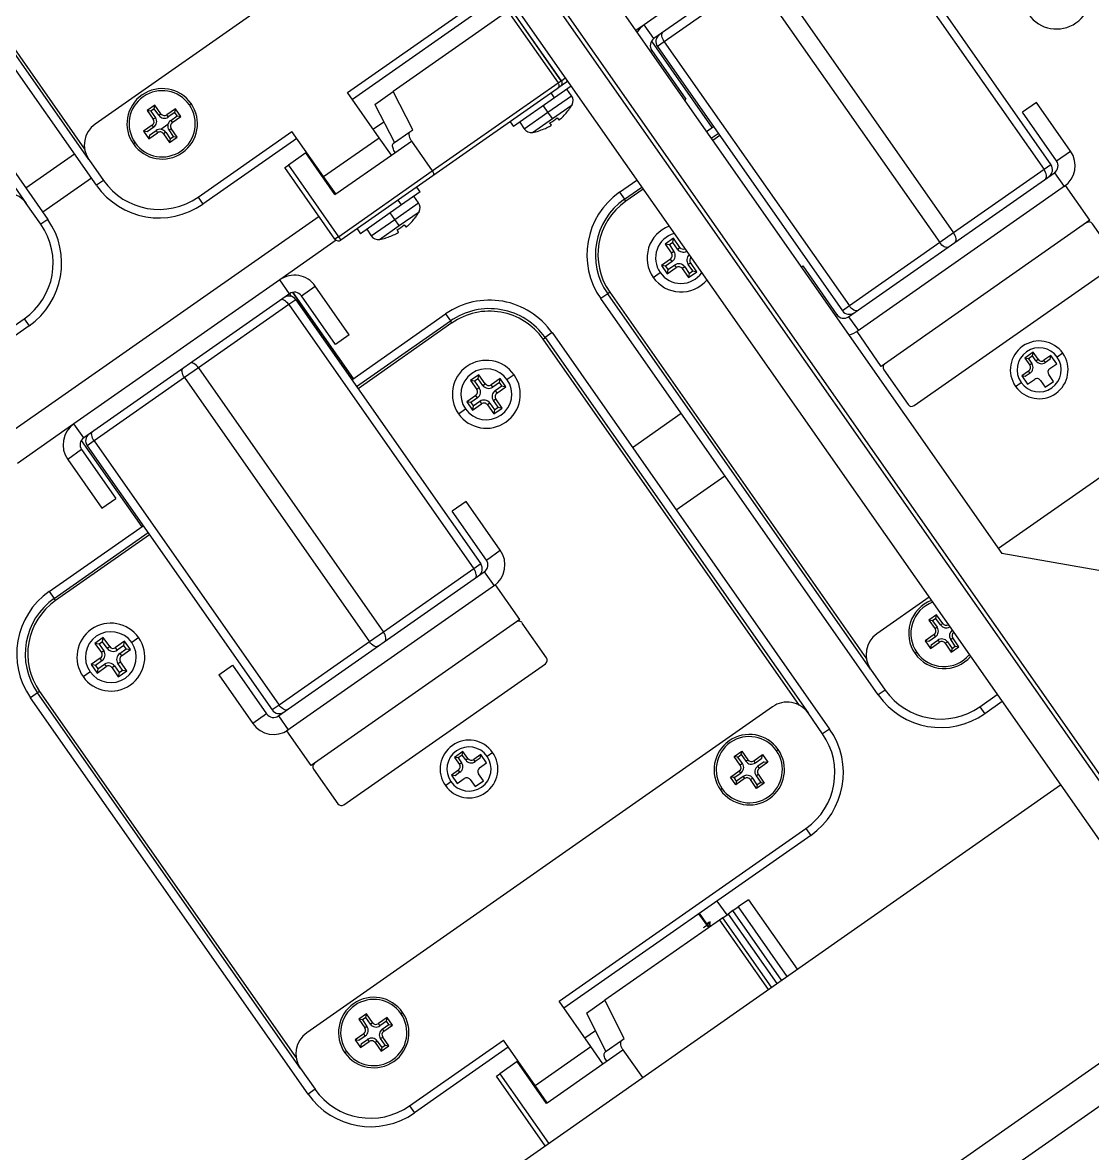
# Model space of a CAD drawing. Header units: millimetres. Extents: x 152904052 to 153933663, y 538271515 to 539240469.
# Drawn here: x 153465562 to 153465688.1, y 538578647.6 to 538578780.8 of the extents above; entities that cross this region are included whole.
import ezdxf

# ---------------------------------------------------------------- set-up
doc = ezdxf.new("R2010")
doc.units = ezdxf.units.MM
doc.layers.add('POWR', color=5, linetype='Continuous')

msp = doc.modelspace()

# ---------------------------------------------------------------- linework, layer by layer
at = {"layer": 'POWR', "color": 7}
for p, q in [((153465045.39, 538578202.63), (153467742.04, 538580090.84)), ((153465045.39, 538578202.63), (153466840.97, 538579459.91)), ((153465045.39, 538578202.63), (153466840.97, 538579459.91)), ((153465517.86, 538578935.7), (153465704.5, 538578669.15)), ((153465704.91, 538578669.44), (153465518.27, 538578935.99)), ((153465514.59, 538578933.41), (153465701.23, 538578666.86)), ((153465597.11, 538578832.98), (153465677.41, 538578718.3)), ((153465072.53, 538578226.64), (153465918.3, 538578818.86)), ((153465570.75, 538578761.67), (153465538.06, 538578808.36)), ((153465569.85, 538578764.7), (153465538.88, 538578808.93)), ((153465539.12, 538578809.1), (153465569.35, 538578765.94)), ((153465532.32, 538578804.34), (153465565.02, 538578757.65)), ((153465531.5, 538578803.77), (153465562.48, 538578759.54)), ((153465659.51, 538578797.57), (153465635.26, 538578780.59)), ((153465610.32, 538578796.69), (153465570.59, 538578768.88)), ((153465660.66, 538578795.93), (153465636.41, 538578778.95)), ((153465661.39, 538578795.23), (153465683.19, 538578764.1)), ((153465660.58, 538578794.65), (153465682.37, 538578763.53)), ((153465649.93, 538578787.2), (153465671.72, 538578756.07)), ((153465648.29, 538578786.05), (153465637.64, 538578778.59)), ((153465648.29, 538578786.05), (153465670.08, 538578754.92)), ((153465600.32, 538578772.61), (153465618.35, 538578785.23)), ((153465618.92, 538578784.41), (153465600.9, 538578771.79)), ((153465619.21, 538578782.17), (153465605.71, 538578772.72)), ((153465619.21, 538578782.17), (153465625.12, 538578773.73)), ((153465625.51, 538578774), (153465619.6, 538578782.44)), ((153465625.5, 538578774), (153465619.6, 538578782.44)), ((153465635.26, 538578780.59), (153465634.28, 538578779.9)), ((153465636.41, 538578778.95), (153465635.26, 538578780.59)), ((153465636.86, 538578779.27), (153465636.88, 538578779.24)), ((153465636.16, 538578777.56), (153465636, 538578777.45)), ((153465636.13, 538578778.65), (153465643.25, 538578768.48)), ((153465636.16, 538578777.56), (153465640.18, 538578771.83)), ((153465637.64, 538578778.59), (153465636.82, 538578778.02)), ((153465636.82, 538578778.02), (153465658.62, 538578746.89)), ((153465637.64, 538578778.59), (153465659.44, 538578747.47)), ((153465610.31, 538578763.36), (153465625.12, 538578773.73)), ((153465625.12, 538578773.73), (153465625.5, 538578774)), ((153465625.5, 538578774), (153465625.51, 538578774)), ((153465625.51, 538578774), (153465625.97, 538578774.33)), ((153465625.6, 538578773.46), (153465625.56, 538578773.52)), ((153465626.01, 538578773.75), (153465625.6, 538578773.46)), ((153465626.26, 538578773.92), (153465626.01, 538578773.75)), ((153465604.05, 538578767.28), (153465600.32, 538578772.61)), ((153465603.54, 538578771.2), (153465605.71, 538578772.72)), ((153465608, 538578768.22), (153465605.71, 538578772.72)), ((153465625.01, 538578773.04), (153465610.35, 538578762.78)), ((153465623.93, 538578770.28), (153465626.72, 538578772.23)), ((153465624.71, 538578771.98), (153465624.31, 538578772.56)), ((153465626.66, 538578773.35), (153465624.71, 538578771.98)), ((153465625.38, 538578773.31), (153465625.01, 538578773.04)), ((153465625.57, 538578773.44), (153465625.38, 538578773.31)), ((153465625.6, 538578773.46), (153465625.57, 538578773.44)), ((153465626.72, 538578772.23), (153465626.17, 538578773)), ((153465577.62, 538578771.12), (153465576.72, 538578770.49)), ((153465577.55, 538578770.69), (153465577.62, 538578771.12)), ((153465578.34, 538578770.09), (153465577.62, 538578771.12)), ((153465581.69, 538578771.15), (153465581.89, 538578771.3)), ((153465603.54, 538578771.2), (153465605.84, 538578766.7)), ((153465624.71, 538578771.98), (153465619.86, 538578768.59)), ((153465623.93, 538578770.28), (153465623.39, 538578771.05)), ((153465624.45, 538578769.54), (153465626.77, 538578771.17)), ((153465640.02, 538578771.71), (153465640.18, 538578771.83)), ((153465681.47, 538578771.44), (153465679.83, 538578770.29)), ((153465685.48, 538578765.7), (153465681.47, 538578771.44)), ((153465577.15, 538578770.41), (153465576.72, 538578770.49)), ((153465576.72, 538578770.49), (153465577.44, 538578769.46)), ((153465577.55, 538578770.69), (153465577.15, 538578770.41)), ((153465577.15, 538578770.41), (153465577.69, 538578769.64)), ((153465577.69, 538578769.64), (153465577.44, 538578769.46)), ((153465578.09, 538578769.92), (153465577.55, 538578770.69)), ((153465578.09, 538578769.92), (153465578.34, 538578770.09)), ((153465580.06, 538578770.69), (153465579.04, 538578769.97)), ((153465579.21, 538578769.72), (153465579.04, 538578769.97)), ((153465579.99, 538578770.26), (153465579.21, 538578769.72)), ((153465579.49, 538578769.32), (153465580.26, 538578769.86)), ((153465579.67, 538578769.07), (153465580.69, 538578769.79)), ((153465579.99, 538578770.26), (153465580.06, 538578770.69)), ((153465580.26, 538578769.86), (153465579.99, 538578770.26)), ((153465580.69, 538578769.79), (153465580.06, 538578770.69)), ((153465580.26, 538578769.86), (153465580.69, 538578769.79)), ((153465621.14, 538578768.33), (153465623.93, 538578770.28)), ((153465622.12, 538578767.91), (153465624.45, 538578769.54)), ((153465624.45, 538578769.54), (153465623.93, 538578770.28)), ((153465625.02, 538578769.62), (153465625.22, 538578769.38)), ((153465626.37, 538578770.57), (153465626.38, 538578770.55)), ((153465683.85, 538578764.56), (153465679.83, 538578770.29)), ((153465577.32, 538578768.77), (153465576.29, 538578768.05)), ((153465577.49, 538578768.51), (153465576.72, 538578767.97)), ((153465577.49, 538578768.51), (153465577.32, 538578768.77)), ((153465579.17, 538578768.84), (153465578.33, 538578768.26)), ((153465579.29, 538578768.2), (153465579.54, 538578768.37)), ((153465579.83, 538578767.42), (153465579.29, 538578768.2)), ((153465579.49, 538578769.32), (153465579.67, 538578769.07)), ((153465580.26, 538578767.35), (153465579.54, 538578768.37)), ((153465604.6, 538578769.13), (153465603.36, 538578768.27)), ((153465607.67, 538578767.98), (153465608, 538578768.22)), ((153465619.46, 538578769.16), (153465619.86, 538578768.59)), ((153465620.6, 538578769.1), (153465621.14, 538578768.33)), ((153465624.33, 538578768.76), (153465624.17, 538578769.03)), ((153465642.6, 538578768.03), (153465643.42, 538578768.6)), ((153465576.29, 538578768.05), (153465576.92, 538578767.15)), ((153465576.72, 538578767.97), (153465576.29, 538578768.05)), ((153465576.95, 538578767.29), (153465576.87, 538578767.23)), ((153465576.92, 538578767.15), (153465577.95, 538578767.86)), ((153465577, 538578767.58), (153465576.92, 538578767.15)), ((153465577, 538578767.58), (153465577.77, 538578768.12)), ((153465577.77, 538578768.12), (153465577.95, 538578767.86)), ((153465578.9, 538578767.92), (153465578.64, 538578767.74)), ((153465578.64, 538578767.74), (153465579.36, 538578766.72)), ((153465578.9, 538578767.92), (153465579.44, 538578767.15)), ((153465579.36, 538578766.72), (153465580.26, 538578767.35)), ((153465579.44, 538578767.15), (153465579.36, 538578766.72)), ((153465579.44, 538578767.15), (153465579.83, 538578767.42)), ((153465579.83, 538578767.42), (153465580.26, 538578767.35)), ((153465582.71, 538578760.28), (153465593.77, 538578768.02)), ((153465594.34, 538578767.2), (153465583.29, 538578759.46)), ((153465597.5, 538578762.69), (153465593.77, 538578768.02)), ((153465597.5, 538578762.69), (153465604.05, 538578767.28)), ((153465605.49, 538578765.23), (153465604.05, 538578767.28)), ((153465605.49, 538578765.23), (153465607.85, 538578766.89)), ((153465605.75, 538578766.64), (153465607.67, 538578767.98)), ((153465607.85, 538578766.89), (153465610.31, 538578763.36)), ((153465622.83, 538578768.07), (153465622.82, 538578768.09)), ((153465643.17, 538578767.21), (153465643.99, 538578767.78)), ((153465644.16, 538578767.53), (153465643.34, 538578766.96)), ((153465575.3, 538578766.68), (153465575.09, 538578766.54)), ((153465595.39, 538578765.49), (153465595.49, 538578765.56)), ((153465683.85, 538578764.56), (153465685.48, 538578765.7)), ((153465568.17, 538578765.35), (153465562.44, 538578761.34)), ((153465569.85, 538578764.7), (153465571.57, 538578762.24)), ((153465595.39, 538578765.49), (153465593.35, 538578764.06)), ((153465598.84, 538578760.58), (153465595.39, 538578765.49)), ((153465598.93, 538578760.65), (153465605.49, 538578765.23)), ((153465592.94, 538578763.77), (153465593.35, 538578764.06)), ((153465598.84, 538578755.33), (153465592.94, 538578763.77)), ((153465593.35, 538578764.06), (153465599.25, 538578755.62)), ((153465599.25, 538578755.62), (153465610.31, 538578763.36)), ((153465659.35, 538578746.19), (153465683.6, 538578763.16)), ((153465682.37, 538578763.53), (153465671.72, 538578756.07)), ((153465683.19, 538578764.1), (153465682.37, 538578763.53)), ((153465683.6, 538578763.16), (153465684.75, 538578761.53)), ((153465570.15, 538578762.53), (153465564.42, 538578758.51)), ((153465571.57, 538578762.24), (153465570.75, 538578761.67)), ((153465598.93, 538578760.65), (153465597.5, 538578762.69)), ((153465610.35, 538578762.78), (153465599.54, 538578755.21)), ((153465632.36, 538578760.86), (153465634.41, 538578762.29)), ((153465684.91, 538578761.64), (153465660.34, 538578744.43)), ((153465687.78, 538578757.55), (153465684.91, 538578761.64)), ((153465582.71, 538578760.28), (153465583.29, 538578759.46)), ((153465598.6, 538578760.91), (153465598.66, 538578761.03)), ((153465598.66, 538578760.82), (153465598.76, 538578760.89)), ((153465598.84, 538578760.58), (153465598.93, 538578760.65)), ((153465608.89, 538578760.9), (153465606.69, 538578759.37)), ((153465608.69, 538578759.61), (153465608.15, 538578760.39)), ((153465608.89, 538578760.9), (153465608.49, 538578761.47)), ((153465632.36, 538578760.86), (153465632.93, 538578760.04)), ((153465632.93, 538578760.04), (153465634.98, 538578761.47)), ((153465635.15, 538578761.22), (153465633.1, 538578759.79)), ((153465564.2, 538578757.08), (153465562.48, 538578759.54)), ((153465606.69, 538578759.37), (153465601.84, 538578755.97)), ((153465605.91, 538578757.66), (153465608.69, 538578759.61)), ((153465606.69, 538578759.37), (153465606.29, 538578759.94)), ((153465633.1, 538578759.79), (153465632.93, 538578760.04)), ((153465596.98, 538578758), (153465559.49, 538578731.75)), ((153465565.02, 538578757.65), (153465564.2, 538578757.08)), ((153465603.12, 538578755.71), (153465605.91, 538578757.66)), ((153465605.91, 538578757.66), (153465605.36, 538578758.44)), ((153465606.42, 538578756.92), (153465605.91, 538578757.66)), ((153465606.42, 538578756.92), (153465608.75, 538578758.55)), ((153465608.35, 538578757.95), (153465608.36, 538578757.94)), ((153465687.78, 538578757.55), (153465663.2, 538578740.34)), ((153465601.44, 538578756.54), (153465601.84, 538578755.97)), ((153465602.58, 538578756.49), (153465603.12, 538578755.71)), ((153465604.1, 538578755.29), (153465606.42, 538578756.92)), ((153465606.31, 538578756.14), (153465606.15, 538578756.41)), ((153465607, 538578757.01), (153465607.2, 538578756.76)), ((153465690.93, 538578753.04), (153465688.07, 538578757.14)), ((153465598.99, 538578755.19), (153465592.34, 538578750.54)), ((153465599.25, 538578755.62), (153465598.84, 538578755.33)), ((153465599.25, 538578755.62), (153465599.54, 538578755.21)), ((153465604.81, 538578755.45), (153465604.8, 538578755.47)), ((153465638.72, 538578755.43), (153465637.74, 538578754.74)), ((153465638.64, 538578754.94), (153465638.23, 538578754.65)), ((153465638.64, 538578754.94), (153465638.72, 538578755.43)), ((153465639.18, 538578754.16), (153465638.64, 538578754.94)), ((153465639.47, 538578754.36), (153465638.72, 538578755.43)), ((153465670.08, 538578754.92), (153465659.44, 538578747.47)), ((153465671.72, 538578756.07), (153465670.08, 538578754.92)), ((153465637.74, 538578754.74), (153465638.49, 538578753.67)), ((153465638.23, 538578754.65), (153465637.74, 538578754.74)), ((153465638.23, 538578754.65), (153465638.77, 538578753.87)), ((153465638.77, 538578753.87), (153465638.49, 538578753.67)), ((153465639.18, 538578754.16), (153465639.47, 538578754.36)), ((153465638.36, 538578752.98), (153465637.3, 538578752.23)), ((153465637.3, 538578752.23), (153465637.99, 538578751.25)), ((153465637.79, 538578752.14), (153465637.3, 538578752.23)), ((153465638.57, 538578752.69), (153465637.79, 538578752.14)), ((153465638.07, 538578751.74), (153465638.85, 538578752.28)), ((153465638.57, 538578752.69), (153465638.36, 538578752.98)), ((153465638.85, 538578752.28), (153465639.05, 538578751.99)), ((153465640.44, 538578752.36), (153465640.73, 538578752.56)), ((153465640.99, 538578751.58), (153465640.44, 538578752.36)), ((153465641.48, 538578751.49), (153465640.73, 538578752.56)), ((153465667.06, 538578735.71), (153465690.81, 538578752.34)), ((153465636.33, 538578750.82), (153465637.15, 538578751.39)), ((153465637.79, 538578752.14), (153465638.07, 538578751.74)), ((153465637.99, 538578751.25), (153465639.05, 538578751.99)), ((153465638.07, 538578751.74), (153465637.99, 538578751.25)), ((153465640.04, 538578752.07), (153465639.75, 538578751.87)), ((153465639.75, 538578751.87), (153465640.49, 538578750.8)), ((153465640.04, 538578752.07), (153465640.58, 538578751.29)), ((153465640.49, 538578750.8), (153465641.48, 538578751.49)), ((153465640.58, 538578751.29), (153465640.49, 538578750.8)), ((153465640.58, 538578751.29), (153465640.99, 538578751.58)), ((153465640.99, 538578751.58), (153465641.48, 538578751.49)), ((153465653.78, 538578752.05), (153465653.95, 538578752.17)), ((153465653.95, 538578752.17), (153465657.96, 538578746.43)), ((153465592.34, 538578750.54), (153465568.09, 538578733.56)), ((153465593.49, 538578748.9), (153465592.34, 538578750.54)), ((153465594.88, 538578748.65), (153465596.52, 538578749.8)), ((153465600.53, 538578744.07), (153465596.52, 538578749.8)), ((153465593.49, 538578748.9), (153465569.24, 538578731.92)), ((153465594.22, 538578748.19), (153465593.41, 538578747.62)), ((153465593.48, 538578748.89), (153465593.7, 538578748.58)), ((153465600.99, 538578738.89), (153465593.86, 538578749.06)), ((153465593.86, 538578749.06), (153465600.98, 538578738.89)), ((153465594.22, 538578748.19), (153465616.02, 538578717.07)), ((153465598.89, 538578742.92), (153465594.88, 538578748.65)), ((153465630.97, 538578748.89), (153465630.15, 538578748.32)), ((153465662.84, 538578701.63), (153465630.15, 538578748.32)), ((153465631.21, 538578749.07), (153465630.97, 538578748.89)), ((153465661.94, 538578704.66), (153465630.97, 538578748.89)), ((153465631.21, 538578749.07), (153465661.44, 538578705.9)), ((153465593.41, 538578747.62), (153465582.76, 538578740.16)), ((153465593.41, 538578747.62), (153465615.2, 538578716.49)), ((153465659.44, 538578747.47), (153465658.62, 538578746.89)), ((153465717.56, 538578747.27), (153465677.01, 538578718.88)), ((153465533.15, 538578725.57), (153465562.23, 538578745.94)), ((153465562.23, 538578745.94), (153465562.81, 538578745.12)), ((153465600.82, 538578738.77), (153465611.88, 538578746.52)), ((153465601.39, 538578737.95), (153465612.45, 538578745.7)), ((153465611.88, 538578746.52), (153465612.45, 538578745.7)), ((153465612.62, 538578745.45), (153465612.45, 538578745.7)), ((153465657.96, 538578746.43), (153465657.8, 538578746.32)), ((153465659.35, 538578746.19), (153465660.5, 538578744.55)), ((153465562.81, 538578745.12), (153465533.73, 538578724.75)), ((153465612.62, 538578745.45), (153465601.57, 538578737.71)), ((153465624.41, 538578744.31), (153465623.59, 538578743.73)), ((153465624.41, 538578744.31), (153465657.11, 538578697.61)), ((153465663.2, 538578740.34), (153465660.34, 538578744.43)), ((153465600.53, 538578744.07), (153465598.89, 538578742.92)), ((153465623.35, 538578743.56), (153465623.59, 538578743.73)), ((153465653.57, 538578700.4), (153465623.35, 538578743.56)), ((153465623.59, 538578743.73), (153465654.57, 538578699.5)), ((153465681.09, 538578742), (153465680.11, 538578741.31)), ((153465681.01, 538578741.57), (153465680.53, 538578741.23)), ((153465681.01, 538578741.57), (153465681.09, 538578742)), ((153465681.41, 538578741), (153465681.01, 538578741.57)), ((153465681.66, 538578741.18), (153465681.09, 538578742)), ((153465683.18, 538578741.63), (153465682.36, 538578741.05)), ((153465683.1, 538578741.2), (153465683.18, 538578741.63)), ((153465683.87, 538578740.64), (153465683.18, 538578741.63)), ((153465684.59, 538578741.88), (153465683.93, 538578741.42)), ((153465680.53, 538578741.23), (153465680.11, 538578741.31)), ((153465680.11, 538578741.31), (153465680.68, 538578740.49)), ((153465680.53, 538578741.23), (153465680.93, 538578740.66)), ((153465680.93, 538578740.66), (153465680.68, 538578740.49)), ((153465681.41, 538578741), (153465681.66, 538578741.18)), ((153465682.53, 538578740.8), (153465682.36, 538578741.05)), ((153465683.1, 538578741.2), (153465682.53, 538578740.8)), ((153465683.05, 538578740.07), (153465683.87, 538578740.64)), ((153465581.12, 538578739.02), (153465570.47, 538578731.56)), ((153465582.76, 538578740.16), (153465581.12, 538578739.02)), ((153465581.12, 538578739.02), (153465602.91, 538578707.89)), ((153465582.76, 538578740.16), (153465604.55, 538578709.04)), ((153465615.79, 538578739.36), (153465614.8, 538578738.68)), ((153465615.7, 538578738.88), (153465615.29, 538578738.59)), ((153465615.7, 538578738.88), (153465615.79, 538578739.36)), ((153465616.25, 538578738.1), (153465615.7, 538578738.88)), ((153465616.53, 538578738.3), (153465615.79, 538578739.36)), ((153465618.29, 538578738.92), (153465617.23, 538578738.18)), ((153465618.21, 538578738.43), (153465618.29, 538578738.92)), ((153465618.98, 538578737.94), (153465618.29, 538578738.92)), ((153465619.95, 538578739.35), (153465619.13, 538578738.78)), ((153465663.49, 538578739.93), (153465666.36, 538578735.83)), ((153465680.56, 538578739.79), (153465679.74, 538578739.22)), ((153465679.74, 538578739.22), (153465680.43, 538578738.24)), ((153465680.16, 538578739.14), (153465679.74, 538578739.22)), ((153465680.73, 538578739.54), (153465680.16, 538578739.14)), ((153465680.73, 538578739.54), (153465680.56, 538578739.79)), ((153465683.5, 538578738.56), (153465682.92, 538578739.37)), ((153465614.8, 538578738.68), (153465615.55, 538578737.61)), ((153465615.29, 538578738.59), (153465614.8, 538578738.68)), ((153465615.29, 538578738.59), (153465615.84, 538578737.81)), ((153465615.84, 538578737.81), (153465615.55, 538578737.61)), ((153465616.25, 538578738.1), (153465616.53, 538578738.3)), ((153465617.43, 538578737.89), (153465617.23, 538578738.18)), ((153465618.21, 538578738.43), (153465617.43, 538578737.89)), ((153465617.72, 538578737.48), (153465618.49, 538578738.03)), ((153465617.92, 538578737.19), (153465618.98, 538578737.94)), ((153465618.49, 538578738.03), (153465618.21, 538578738.43)), ((153465618.49, 538578738.03), (153465618.98, 538578737.94)), ((153465679.02, 538578737.98), (153465679.67, 538578738.44)), ((153465680.43, 538578738.24), (153465681.24, 538578738.81)), ((153465681.94, 538578738.69), (153465682.51, 538578737.87)), ((153465682.51, 538578737.87), (153465683.5, 538578738.56)), ((153465615.43, 538578736.92), (153465614.36, 538578736.17)), ((153465615.63, 538578736.63), (153465614.85, 538578736.08)), ((153465615.14, 538578735.68), (153465615.91, 538578736.22)), ((153465615.63, 538578736.63), (153465615.43, 538578736.92)), ((153465615.91, 538578736.22), (153465616.12, 538578735.93)), ((153465617.51, 538578736.3), (153465617.8, 538578736.5)), ((153465618.05, 538578735.52), (153465617.51, 538578736.3)), ((153465617.72, 538578737.48), (153465617.92, 538578737.19)), ((153465618.54, 538578735.43), (153465617.8, 538578736.5)), ((153465613.4, 538578734.76), (153465614.22, 538578735.33)), ((153465614.36, 538578736.17), (153465615.05, 538578735.19)), ((153465614.85, 538578736.08), (153465614.36, 538578736.17)), ((153465614.85, 538578736.08), (153465615.14, 538578735.68)), ((153465615.05, 538578735.19), (153465616.12, 538578735.93)), ((153465615.14, 538578735.68), (153465615.05, 538578735.19)), ((153465617.1, 538578736.01), (153465616.81, 538578735.81)), ((153465616.81, 538578735.81), (153465617.56, 538578734.74)), ((153465617.1, 538578736.01), (153465617.64, 538578735.23)), ((153465617.56, 538578734.74), (153465618.54, 538578735.43)), ((153465617.64, 538578735.23), (153465617.56, 538578734.74)), ((153465617.64, 538578735.23), (153465618.05, 538578735.52)), ((153465618.05, 538578735.52), (153465618.54, 538578735.43)), ((153465568.09, 538578733.56), (153465561.43, 538578728.9)), ((153465569.24, 538578731.92), (153465568.09, 538578733.56)), ((153465633.88, 538578730.79), (153465639.61, 538578734.81)), ((153465569.69, 538578732.24), (153465569.71, 538578732.21)), ((153465568.96, 538578731.62), (153465576.08, 538578721.45)), ((153465570.47, 538578731.56), (153465569.65, 538578730.99)), ((153465569.65, 538578730.99), (153465591.45, 538578699.86)), ((153465570.47, 538578731.56), (153465592.26, 538578700.43)), ((153465568.99, 538578730.53), (153465567.36, 538578729.38)), ((153465568.99, 538578730.53), (153465573.01, 538578724.79)), ((153465567.36, 538578729.38), (153465571.37, 538578723.65)), ((153465639.04, 538578723.42), (153465644.77, 538578727.43)), ((153465571.37, 538578723.65), (153465573.01, 538578724.79)), ((153465614.3, 538578724.41), (153465612.66, 538578723.26)), ((153465618.31, 538578718.67), (153465614.3, 538578724.41)), ((153465616.68, 538578717.52), (153465612.66, 538578723.26)), ((153465565.19, 538578713.82), (153465576.25, 538578721.57)), ((153465565.76, 538578713), (153465576.82, 538578720.75)), ((153465576.99, 538578720.5), (153465565.93, 538578712.76)), ((153465616.68, 538578717.52), (153465618.31, 538578718.67)), ((153465705.27, 538578713.39), (153465677.41, 538578718.3)), ((153465615.2, 538578716.49), (153465604.55, 538578709.04)), ((153465616.02, 538578717.07), (153465615.2, 538578716.49)), ((153465592.18, 538578699.15), (153465616.43, 538578716.13)), ((153465616.43, 538578716.13), (153465617.58, 538578714.49)), ((153465565.19, 538578713.82), (153465565.76, 538578713)), ((153465617.74, 538578714.61), (153465593.17, 538578697.4)), ((153465620.61, 538578710.51), (153465617.74, 538578714.61)), ((153465565.93, 538578712.76), (153465565.76, 538578713)), ((153465668.82, 538578713.14), (153465662.68, 538578708.84)), ((153465669.71, 538578711.08), (153465668.81, 538578710.45)), ((153465669.64, 538578710.65), (153465669.71, 538578711.08)), ((153465670.43, 538578710.06), (153465669.71, 538578711.08)), ((153465620.61, 538578710.51), (153465596.03, 538578693.3)), ((153465623.76, 538578706.01), (153465620.9, 538578710.1)), ((153465669.24, 538578710.37), (153465668.81, 538578710.45)), ((153465668.81, 538578710.45), (153465669.53, 538578709.43)), ((153465669.64, 538578710.65), (153465669.24, 538578710.37)), ((153465669.24, 538578710.37), (153465669.78, 538578709.6)), ((153465669.78, 538578709.6), (153465669.53, 538578709.43)), ((153465670.18, 538578709.88), (153465669.64, 538578710.65)), ((153465670.18, 538578709.88), (153465670.43, 538578710.06)), ((153465571.55, 538578708.39), (153465570.57, 538578707.7)), ((153465571.47, 538578707.9), (153465571.55, 538578708.39)), ((153465572.3, 538578707.33), (153465571.55, 538578708.39)), ((153465575.72, 538578708.38), (153465574.9, 538578707.8)), ((153465604.55, 538578709.04), (153465602.91, 538578707.89)), ((153465669.41, 538578708.73), (153465668.38, 538578708.01)), ((153465669.58, 538578708.48), (153465668.81, 538578707.94)), ((153465669.58, 538578708.48), (153465669.41, 538578708.73)), ((153465671.38, 538578708.16), (153465671.63, 538578708.34)), ((153465672.35, 538578707.31), (153465671.63, 538578708.34)), ((153465570.57, 538578707.7), (153465571.32, 538578706.64)), ((153465571.06, 538578707.62), (153465570.57, 538578707.7)), ((153465571.47, 538578707.9), (153465571.06, 538578707.62)), ((153465571.06, 538578707.62), (153465571.6, 538578706.84)), ((153465572.01, 538578707.13), (153465571.47, 538578707.9)), ((153465572.01, 538578707.13), (153465572.3, 538578707.33)), ((153465574.06, 538578707.95), (153465573, 538578707.2)), ((153465573.2, 538578706.92), (153465573, 538578707.2)), ((153465573.97, 538578707.46), (153465573.2, 538578706.92)), ((153465573.48, 538578706.51), (153465574.26, 538578707.05)), ((153465573.68, 538578706.22), (153465574.75, 538578706.97)), ((153465573.97, 538578707.46), (153465574.06, 538578707.95)), ((153465574.26, 538578707.05), (153465573.97, 538578707.46)), ((153465574.75, 538578706.97), (153465574.06, 538578707.95)), ((153465574.26, 538578707.05), (153465574.75, 538578706.97)), ((153465602.91, 538578707.89), (153465592.26, 538578700.43)), ((153465668.81, 538578707.94), (153465668.38, 538578708.01)), ((153465668.38, 538578708.01), (153465669.01, 538578707.11)), ((153465669.01, 538578707.11), (153465670.04, 538578707.83)), ((153465669.09, 538578707.54), (153465669.01, 538578707.11)), ((153465669.09, 538578707.54), (153465669.86, 538578708.08)), ((153465669.86, 538578708.08), (153465670.04, 538578707.83)), ((153465670.99, 538578707.88), (153465670.73, 538578707.71)), ((153465670.73, 538578707.71), (153465671.45, 538578706.68)), ((153465670.99, 538578707.88), (153465671.53, 538578707.11)), ((153465671.92, 538578707.39), (153465671.38, 538578708.16)), ((153465671.45, 538578706.68), (153465672.35, 538578707.31)), ((153465671.53, 538578707.11), (153465671.45, 538578706.68)), ((153465671.53, 538578707.11), (153465671.92, 538578707.39)), ((153465671.92, 538578707.39), (153465672.35, 538578707.31)), ((153465571.19, 538578705.94), (153465570.13, 538578705.2)), ((153465571.39, 538578705.65), (153465570.62, 538578705.11)), ((153465571.39, 538578705.65), (153465571.19, 538578705.94)), ((153465571.6, 538578706.84), (153465571.32, 538578706.64)), ((153465573.48, 538578706.51), (153465573.68, 538578706.22)), ((153465667.39, 538578706.64), (153465667.18, 538578706.5)), ((153465569.16, 538578703.79), (153465569.98, 538578704.36)), ((153465570.13, 538578705.2), (153465570.82, 538578704.21)), ((153465570.62, 538578705.11), (153465570.13, 538578705.2)), ((153465570.62, 538578705.11), (153465570.9, 538578704.7)), ((153465570.82, 538578704.21), (153465571.88, 538578704.96)), ((153465570.9, 538578704.7), (153465570.82, 538578704.21)), ((153465570.9, 538578704.7), (153465571.68, 538578705.25)), ((153465571.68, 538578705.25), (153465571.88, 538578704.96)), ((153465572.87, 538578705.04), (153465572.58, 538578704.84)), ((153465572.58, 538578704.84), (153465573.32, 538578703.77)), ((153465572.87, 538578705.04), (153465573.41, 538578704.26)), ((153465573.27, 538578705.32), (153465573.56, 538578705.52)), ((153465573.82, 538578704.55), (153465573.27, 538578705.32)), ((153465573.32, 538578703.77), (153465574.31, 538578704.46)), ((153465573.41, 538578704.26), (153465573.32, 538578703.77)), ((153465573.41, 538578704.26), (153465573.82, 538578704.55)), ((153465574.31, 538578704.46), (153465573.56, 538578705.52)), ((153465573.82, 538578704.55), (153465574.31, 538578704.46)), ((153465585.14, 538578703.99), (153465586.78, 538578705.13)), ((153465586.78, 538578705.13), (153465590.79, 538578699.4)), ((153465599.89, 538578688.68), (153465623.64, 538578705.31)), ((153465661.94, 538578704.66), (153465663.66, 538578702.2)), ((153465585.14, 538578703.99), (153465589.15, 538578698.25)), ((153465563.8, 538578701.86), (153465562.98, 538578701.29)), ((153465564.04, 538578702.03), (153465563.8, 538578701.86)), ((153465594.77, 538578657.63), (153465563.8, 538578701.86)), ((153465564.04, 538578702.03), (153465594.27, 538578658.87)), ((153465663.66, 538578702.2), (153465662.84, 538578701.63)), ((153465674.8, 538578700.24), (153465676.85, 538578701.67)), ((153465595.67, 538578654.6), (153465562.98, 538578701.29)), ((153465592.26, 538578700.43), (153465591.45, 538578699.86)), ((153465650.39, 538578700.24), (153465595.51, 538578661.81)), ((153465674.8, 538578700.24), (153465675.38, 538578699.42)), ((153465677.42, 538578700.85), (153465675.38, 538578699.42)), ((153465590.79, 538578699.4), (153465589.15, 538578698.25)), ((153465592.18, 538578699.15), (153465593.33, 538578697.52)), ((153465656.29, 538578697.04), (153465654.57, 538578699.5)), ((153465657.11, 538578697.61), (153465656.29, 538578697.04)), ((153465596.03, 538578693.3), (153465593.17, 538578697.4)), ((153465613.92, 538578694.96), (153465612.93, 538578694.27)), ((153465613.84, 538578694.53), (153465613.92, 538578694.96)), ((153465614.49, 538578694.14), (153465613.92, 538578694.96)), ((153465645.88, 538578694.39), (153465646.78, 538578695.02)), ((153465646.7, 538578694.59), (153465646.78, 538578695.02)), ((153465646.78, 538578695.02), (153465647.49, 538578694)), ((153465650.84, 538578695.06), (153465651.05, 538578695.2)), ((153465612.93, 538578694.27), (153465613.51, 538578693.45)), ((153465613.36, 538578694.2), (153465612.93, 538578694.27)), ((153465613.84, 538578694.53), (153465613.36, 538578694.2)), ((153465613.36, 538578694.2), (153465613.76, 538578693.63)), ((153465613.76, 538578693.63), (153465613.51, 538578693.45)), ((153465614.24, 538578693.97), (153465613.84, 538578694.53)), ((153465614.24, 538578693.97), (153465614.49, 538578694.14)), ((153465616.01, 538578694.59), (153465615.19, 538578694.02)), ((153465615.36, 538578693.77), (153465615.19, 538578694.02)), ((153465615.93, 538578694.17), (153465615.36, 538578693.77)), ((153465615.88, 538578693.04), (153465616.7, 538578693.61)), ((153465615.93, 538578694.17), (153465616.01, 538578694.59)), ((153465616.7, 538578693.61), (153465616.01, 538578694.59)), ((153465617.42, 538578694.85), (153465616.76, 538578694.39)), ((153465646.59, 538578693.37), (153465645.88, 538578694.39)), ((153465646.3, 538578694.31), (153465645.88, 538578694.39)), ((153465646.3, 538578694.31), (153465646.7, 538578694.59)), ((153465646.84, 538578693.54), (153465646.3, 538578694.31)), ((153465646.7, 538578694.59), (153465647.24, 538578693.82)), ((153465647.24, 538578693.82), (153465647.49, 538578694)), ((153465648.19, 538578693.87), (153465649.21, 538578694.59)), ((153465648.37, 538578693.62), (153465648.19, 538578693.87)), ((153465648.37, 538578693.62), (153465649.14, 538578694.16)), ((153465649.42, 538578693.76), (153465648.65, 538578693.22)), ((153465649.85, 538578693.69), (153465648.82, 538578692.97)), ((153465649.14, 538578694.16), (153465649.21, 538578694.59)), ((153465649.21, 538578694.59), (153465649.85, 538578693.69)), ((153465649.42, 538578693.76), (153465649.85, 538578693.69)), ((153465596.32, 538578692.9), (153465599.19, 538578688.8)), ((153465613.39, 538578692.76), (153465612.57, 538578692.18)), ((153465613.56, 538578692.51), (153465612.99, 538578692.11)), ((153465613.56, 538578692.51), (153465613.39, 538578692.76)), ((153465616.33, 538578691.52), (153465615.75, 538578692.34)), ((153465645.45, 538578691.95), (153465646.47, 538578692.67)), ((153465645.87, 538578691.88), (153465646.65, 538578692.42)), ((153465646.65, 538578692.42), (153465646.47, 538578692.67)), ((153465646.84, 538578693.54), (153465646.59, 538578693.37)), ((153465648.45, 538578692.1), (153465648.7, 538578692.28)), ((153465648.65, 538578693.22), (153465648.82, 538578692.97)), ((153465648.7, 538578692.28), (153465649.42, 538578691.25)), ((153465561.68, 538578605.16), (153465684.31, 538578691.02)), ((153465611.85, 538578690.95), (153465612.5, 538578691.41)), ((153465612.57, 538578692.18), (153465613.25, 538578691.2)), ((153465612.99, 538578692.11), (153465612.57, 538578692.18)), ((153465613.25, 538578691.2), (153465614.07, 538578691.78)), ((153465614.77, 538578691.65), (153465615.34, 538578690.83)), ((153465615.34, 538578690.83), (153465616.33, 538578691.52)), ((153465646.08, 538578691.05), (153465645.45, 538578691.95)), ((153465645.87, 538578691.88), (153465645.45, 538578691.95)), ((153465646.15, 538578691.48), (153465645.87, 538578691.88)), ((153465647.1, 538578691.77), (153465646.08, 538578691.05)), ((153465646.15, 538578691.48), (153465646.08, 538578691.05)), ((153465646.93, 538578692.02), (153465646.15, 538578691.48)), ((153465646.93, 538578692.02), (153465647.1, 538578691.77)), ((153465648.05, 538578691.82), (153465647.8, 538578691.65)), ((153465648.51, 538578690.62), (153465647.8, 538578691.65)), ((153465648.59, 538578691.05), (153465648.05, 538578691.82)), ((153465648.45, 538578692.1), (153465648.99, 538578691.33)), ((153465649.42, 538578691.25), (153465648.51, 538578690.62)), ((153465648.59, 538578691.05), (153465648.51, 538578690.62)), ((153465648.99, 538578691.33), (153465648.59, 538578691.05)), ((153465648.99, 538578691.33), (153465649.42, 538578691.25)), ((153465644.45, 538578690.58), (153465644.25, 538578690.44)), ((153465625.24, 538578665.54), (153465654.32, 538578685.9)), ((153465654.32, 538578685.9), (153465654.9, 538578685.08)), ((153465654.9, 538578685.08), (153465625.82, 538578664.72)), ((153465643.84, 538578677.34), (153465644.99, 538578675.7)), ((153465645.72, 538578676.21), (153465646.35, 538578676.65)), ((153465647.54, 538578677.49), (153465646.35, 538578676.65)), ((153465646.35, 538578676.65), (153465652.08, 538578668.46)), ((153465647.54, 538578677.49), (153465653.28, 538578669.3)), ((153465644.13, 538578675.1), (153465630.63, 538578665.65)), ((153465642.87, 538578674.22), (153465641.72, 538578675.85)), ((153465642.94, 538578674.26), (153465641.79, 538578675.9)), ((153465642.9, 538578674.85), (153465643.08, 538578674.92)), ((153465644.52, 538578675.37), (153465644.13, 538578675.1)), ((153465644.13, 538578675.1), (153465649.87, 538578666.91)), ((153465644.52, 538578675.37), (153465645.15, 538578675.81)), ((153465650.25, 538578667.18), (153465644.52, 538578675.37)), ((153465644.52, 538578675.37), (153465644.52, 538578675.37)), ((153465650.25, 538578667.18), (153465644.52, 538578675.37)), ((153465645.72, 538578676.21), (153465645.15, 538578675.81)), ((153465645.15, 538578675.81), (153465650.88, 538578667.62)), ((153465651.45, 538578668.02), (153465645.72, 538578676.21)), ((153465645.72, 538578676.21), (153465645.72, 538578676.21)), ((153465651.45, 538578668.02), (153465645.72, 538578676.21)), ((153465642.9, 538578674.85), (153465642.67, 538578674.65)), ((153465642.73, 538578674.73), (153465642.9, 538578674.85)), ((153465643.18, 538578674.43), (153465642.99, 538578674.44)), ((153465628.46, 538578664.13), (153465630.63, 538578665.65)), ((153465632.92, 538578661.15), (153465630.63, 538578665.65)), ((153465628.97, 538578660.21), (153465625.24, 538578665.54)), ((153465602.54, 538578664.05), (153465601.64, 538578663.42)), ((153465602.07, 538578663.34), (153465601.64, 538578663.42)), ((153465601.64, 538578663.42), (153465602.36, 538578662.39)), ((153465602.47, 538578663.62), (153465602.07, 538578663.34)), ((153465602.07, 538578663.34), (153465602.61, 538578662.57)), ((153465602.47, 538578663.62), (153465602.54, 538578664.05)), ((153465603.01, 538578662.85), (153465602.47, 538578663.62)), ((153465603.26, 538578663.02), (153465602.54, 538578664.05)), ((153465603.01, 538578662.85), (153465603.26, 538578663.02)), ((153465604.98, 538578663.62), (153465603.96, 538578662.9)), ((153465604.9, 538578663.19), (153465604.13, 538578662.65)), ((153465604.9, 538578663.19), (153465604.98, 538578663.62)), ((153465605.18, 538578662.79), (153465604.9, 538578663.19)), ((153465605.61, 538578662.72), (153465604.98, 538578663.62)), ((153465606.61, 538578664.08), (153465606.81, 538578664.23)), ((153465628.46, 538578664.13), (153465630.75, 538578659.63)), ((153465602.24, 538578661.7), (153465601.21, 538578660.98)), ((153465602.41, 538578661.44), (153465602.24, 538578661.7)), ((153465602.61, 538578662.57), (153465602.36, 538578662.39)), ((153465604.13, 538578662.65), (153465603.96, 538578662.9)), ((153465604.41, 538578662.25), (153465605.18, 538578662.79)), ((153465604.41, 538578662.25), (153465604.59, 538578662)), ((153465604.59, 538578662), (153465605.61, 538578662.72)), ((153465605.18, 538578662.79), (153465605.61, 538578662.72)), ((153465629.52, 538578662.06), (153465628.28, 538578661.2)), ((153465601.21, 538578660.98), (153465601.84, 538578660.08)), ((153465601.64, 538578660.9), (153465601.21, 538578660.98)), ((153465602.41, 538578661.44), (153465601.64, 538578660.9)), ((153465601.84, 538578660.08), (153465602.87, 538578660.79)), ((153465601.92, 538578660.51), (153465601.84, 538578660.08)), ((153465601.92, 538578660.51), (153465602.69, 538578661.05)), ((153465602.69, 538578661.05), (153465602.87, 538578660.79)), ((153465603.81, 538578660.85), (153465603.56, 538578660.67)), ((153465603.56, 538578660.67), (153465604.28, 538578659.65)), ((153465603.81, 538578660.85), (153465604.36, 538578660.08)), ((153465604.21, 538578661.13), (153465604.46, 538578661.3)), ((153465604.75, 538578660.35), (153465604.21, 538578661.13)), ((153465604.28, 538578659.65), (153465605.18, 538578660.28)), ((153465604.36, 538578660.08), (153465604.75, 538578660.35)), ((153465605.18, 538578660.28), (153465604.46, 538578661.3)), ((153465604.75, 538578660.35), (153465605.18, 538578660.28)), ((153465607.63, 538578653.21), (153465618.69, 538578660.95)), ((153465622.42, 538578655.62), (153465618.69, 538578660.95)), ((153465630.67, 538578659.57), (153465632.59, 538578660.91)), ((153465632.59, 538578660.91), (153465632.92, 538578661.15)), ((153465600.22, 538578659.61), (153465600.01, 538578659.47)), ((153465604.36, 538578660.08), (153465604.28, 538578659.65)), ((153465619.26, 538578660.13), (153465608.21, 538578652.39)), ((153465622.42, 538578655.62), (153465628.97, 538578660.21)), ((153465630.41, 538578658.16), (153465628.97, 538578660.21)), ((153465630.41, 538578658.16), (153465632.77, 538578659.82)), ((153465632.77, 538578659.82), (153465635.06, 538578656.54)), ((153465594.77, 538578657.63), (153465596.49, 538578655.17)), ((153465620.31, 538578658.42), (153465618.27, 538578656.99)), ((153465620.31, 538578658.42), (153465620.41, 538578658.49)), ((153465623.75, 538578653.51), (153465620.31, 538578658.42)), ((153465623.85, 538578653.58), (153465630.41, 538578658.16)), ((153465617.86, 538578656.7), (153465618.27, 538578656.99)), ((153465623.59, 538578648.51), (153465617.86, 538578656.7)), ((153465618.27, 538578656.99), (153465624, 538578648.8)), ((153465596.49, 538578655.17), (153465595.67, 538578654.6)), ((153465623.85, 538578653.58), (153465622.42, 538578655.62)), ((153465623.52, 538578653.84), (153465623.58, 538578653.96)), ((153465623.58, 538578653.75), (153465623.68, 538578653.82)), ((153465607.63, 538578653.21), (153465608.21, 538578652.39)), ((153465623.75, 538578653.51), (153465623.85, 538578653.58))]:
    msp.add_line(p, q, dxfattribs=at)
at = {"layer": 'POWR', "color": 7, "flags": 128}
for points in [[(153465637.64, 538578778.59), (153465637.54, 538578778.76), (153465637.45, 538578778.93), (153465637.39, 538578779.1), (153465637.35, 538578779.26), (153465637.34, 538578779.4), (153465637.36, 538578779.53), (153465637.41, 538578779.63), (153465637.48, 538578779.7)], [(153465682.54, 538578762.42), (153465682.6, 538578762.49), (153465682.65, 538578762.59), (153465682.67, 538578762.72), (153465682.66, 538578762.86), (153465682.62, 538578763.02), (153465682.56, 538578763.19), (153465682.48, 538578763.36), (153465682.37, 538578763.53)], [(153465671.07, 538578754.39), (153465670.98, 538578754.35), (153465670.87, 538578754.34), (153465670.74, 538578754.37), (153465670.61, 538578754.43), (153465670.47, 538578754.51), (153465670.33, 538578754.63), (153465670.2, 538578754.77), (153465670.08, 538578754.92)], [(153465671.89, 538578754.96), (153465671.96, 538578755.03), (153465672, 538578755.13), (153465672.02, 538578755.26), (153465672.01, 538578755.41), (153465671.97, 538578755.57), (153465671.91, 538578755.73), (153465671.83, 538578755.9), (153465671.72, 538578756.07)], [(153465593.41, 538578747.62), (153465593.29, 538578747.77), (153465593.15, 538578747.91), (153465593.02, 538578748.03), (153465592.88, 538578748.11), (153465592.75, 538578748.17), (153465592.62, 538578748.2), (153465592.51, 538578748.19), (153465592.42, 538578748.15)], [(153465660.42, 538578746.93), (153465660.33, 538578746.89), (153465660.22, 538578746.89), (153465660.09, 538578746.91), (153465659.96, 538578746.97), (153465659.82, 538578747.06), (153465659.69, 538578747.17), (153465659.55, 538578747.31), (153465659.44, 538578747.47)], [(153465582.76, 538578740.16), (153465582.64, 538578740.32), (153465582.51, 538578740.45), (153465582.37, 538578740.57), (153465582.23, 538578740.66), (153465582.1, 538578740.72), (153465581.97, 538578740.74), (153465581.86, 538578740.74), (153465581.77, 538578740.7)], [(153465581.12, 538578739.02), (153465581.01, 538578739.18), (153465580.93, 538578739.35), (153465580.87, 538578739.52), (153465580.83, 538578739.68), (153465580.82, 538578739.82), (153465580.84, 538578739.95), (153465580.88, 538578740.05), (153465580.95, 538578740.12)], [(153465570.47, 538578731.56), (153465570.36, 538578731.72), (153465570.28, 538578731.89), (153465570.22, 538578732.06), (153465570.18, 538578732.22), (153465570.17, 538578732.37), (153465570.19, 538578732.49), (153465570.24, 538578732.59), (153465570.3, 538578732.67)], [(153465615.37, 538578715.39), (153465615.43, 538578715.46), (153465615.48, 538578715.56), (153465615.5, 538578715.68), (153465615.49, 538578715.83), (153465615.45, 538578715.99), (153465615.39, 538578716.16), (153465615.31, 538578716.33), (153465615.2, 538578716.49)], [(153465604.72, 538578707.93), (153465604.78, 538578708), (153465604.83, 538578708.1), (153465604.85, 538578708.23), (153465604.84, 538578708.37), (153465604.8, 538578708.53), (153465604.74, 538578708.7), (153465604.66, 538578708.87), (153465604.55, 538578709.04)], [(153465603.9, 538578707.36), (153465603.81, 538578707.32), (153465603.7, 538578707.31), (153465603.57, 538578707.33), (153465603.44, 538578707.39), (153465603.3, 538578707.48), (153465603.16, 538578707.6), (153465603.03, 538578707.73), (153465602.91, 538578707.89)], [(153465593.25, 538578699.9), (153465593.16, 538578699.86), (153465593.05, 538578699.85), (153465592.92, 538578699.88), (153465592.79, 538578699.94), (153465592.65, 538578700.02), (153465592.52, 538578700.14), (153465592.38, 538578700.28), (153465592.26, 538578700.43)]]:
    msp.add_lwpolyline(points, dxfattribs=at)
at = {"layer": 'POWR', "color": 7}
for centre, radius, start, end in [((153465683.84, 538578784.09), 4, 215, 35), ((153465636.98, 538578778.13), 3, 125, 148.5782), ((153465636.98, 538578778.13), 1, 125, 215), ((153465637.64, 538578778.59), 1, 125, 215), ((153465625.1, 538578773.72), 0.5, 305, 35), ((153465625.1, 538578773.72), 0.499, 305.07, 35.0698), ((153465625.73, 538578774.16), 0.498, 305.0093, 342.6382), ((153465578.49, 538578768.92), 4.15, 35, 215), ((153465578.49, 538578768.92), 3.9, 35, 215), ((153465625.62, 538578773.54), 0.103, 217.4159, 246.5165), ((153465625.9, 538578771.65), 1, 330.8721, 35), ((153465578.49, 538578768.92), 4.15, 215, 35), ((153465578.49, 538578768.92), 3.9, 215, 35), ((153465621.09, 538578774.33), 6.5, 324.4786, 330.8721), ((153465577.03, 538578769.18), 0.807, 305, 35), ((153465578.75, 538578770.38), 0.807, 215, 305), ((153465578.75, 538578770.38), 0.5, 215, 305), ((153465620.98, 538578774.49), 6.32, 300.3185, 309.6814), ((153465621.07, 538578774.37), 6.52, 312.4848, 324.3917), ((153465572.31, 538578766.42), 3, 125, 215), ((153465577.03, 538578769.18), 0.5, 305, 35), ((153465578.23, 538578767.46), 0.807, 35, 125), ((153465579.95, 538578768.66), 0.807, 125, 215), ((153465579.95, 538578768.66), 0.5, 125, 215), ((153465621.96, 538578768.9), 1, 215, 279.1279), ((153465621.07, 538578774.37), 6.52, 285.6083, 297.5152), ((153465578.23, 538578767.46), 0.5, 35, 125), ((153465621.09, 538578774.33), 6.5, 279.1279, 285.5214), ((153465683.03, 538578763.98), 3, 305, 35), ((153465683.03, 538578763.98), 1, 305, 35), ((153465682.37, 538578763.53), 1, 305, 35), ((153465578.12, 538578766.83), 9, 215, 305), ((153465578.12, 538578766.83), 8, 215, 305), ((153465560.02, 538578757.81), 3, 35, 125), ((153465637.52, 538578753.48), 9, 125, 215), ((153465607.87, 538578759.03), 1, 330.8721, 35), ((153465637.52, 538578753.48), 8, 125, 215), ((153465637.52, 538578753.48), 7.7, 125, 215), ((153465557.64, 538578752.49), 9, 305, 35), ((153465603.05, 538578761.75), 6.52, 312.4848, 324.3917), ((153465603.07, 538578761.71), 6.5, 324.4786, 330.8721), ((153465557.64, 538578752.49), 8, 305, 35), ((153465602.96, 538578761.87), 6.32, 300.3185, 309.6814), ((153465639.61, 538578753.11), 4, 110.5225, 215), ((153465687.66, 538578756.85), 0.5, 35, 125), ((153465599.25, 538578755.62), 0.5, 215, 305), ((153465603.94, 538578756.28), 1, 215, 279.1279), ((153465603.07, 538578761.71), 6.5, 279.1279, 285.5214), ((153465603.04, 538578761.75), 6.52, 285.6083, 297.5152), ((153465639.61, 538578753.11), 3, 105.5288, 215), ((153465638.08, 538578753.39), 0.5, 305, 35), ((153465638.08, 538578753.39), 0.851, 305, 35), ((153465639.88, 538578754.65), 0.851, 215, 298.2544), ((153465639.88, 538578754.65), 0.5, 215, 293.463), ((153465639.34, 538578751.58), 0.851, 35, 125), ((153465641.14, 538578752.84), 0.851, 131.7455, 215), ((153465641.14, 538578752.84), 0.5, 136.537, 215), ((153465594.06, 538578748.08), 3, 35, 125), ((153465639.61, 538578753.11), 3, 215, 324.4712), ((153465639.34, 538578751.58), 0.5, 35, 125), ((153465639.61, 538578753.11), 4, 215, 319.4775), ((153465593.41, 538578747.62), 1, 35, 125), ((153465594.06, 538578748.08), 1, 35, 125), ((153465617.04, 538578739.14), 9, 35, 125), ((153465617.04, 538578739.14), 8, 35, 125), ((153465617.04, 538578739.14), 7.7, 35, 125), ((153465659.44, 538578747.47), 1, 215, 305), ((153465658.78, 538578747.01), 1, 215, 305), ((153465658.78, 538578747.01), 3, 281.4218, 305), ((153465681.8, 538578739.93), 3.4, 35, 215), ((153465681.8, 538578739.93), 3.4, 215, 35), ((153465681.8, 538578739.93), 2.6, 35, 215), ((153465616.67, 538578737.05), 4, 35, 215), ((153465663.9, 538578740.22), 0.5, 125, 215), ((153465681.8, 538578739.93), 2.6, 215, 35), ((153465680.27, 538578740.2), 0.5, 305, 35), ((153465680.27, 538578740.2), 0.807, 305, 35), ((153465682.07, 538578741.46), 0.807, 215, 305), ((153465682.07, 538578741.46), 0.5, 215, 305), ((153465616.67, 538578737.05), 4, 215, 35), ((153465616.67, 538578737.05), 3, 35, 215), ((153465681.53, 538578738.4), 0.5, 35, 125), ((153465683.33, 538578739.66), 0.5, 125, 215), ((153465616.67, 538578737.05), 3, 215, 35), ((153465615.14, 538578737.32), 0.5, 305, 35), ((153465615.14, 538578737.32), 0.851, 305, 35), ((153465616.94, 538578738.59), 0.851, 215, 305), ((153465616.94, 538578738.59), 0.5, 215, 305), ((153465616.4, 538578735.52), 0.851, 35, 125), ((153465618.2, 538578736.78), 0.851, 125, 215), ((153465618.2, 538578736.78), 0.5, 125, 215), ((153465616.4, 538578735.52), 0.5, 35, 125), ((153465666.77, 538578736.12), 0.5, 215, 305), ((153465569.81, 538578731.1), 3, 125, 215), ((153465570.47, 538578731.56), 1, 125, 215), ((153465569.81, 538578731.1), 1, 125, 215), ((153465615.86, 538578716.95), 3, 305, 35), ((153465615.2, 538578716.49), 1, 305, 35), ((153465615.86, 538578716.95), 1, 305, 35), ((153465570.35, 538578706.45), 9, 125, 215), ((153465570.35, 538578706.45), 8, 125, 215), ((153465570.35, 538578706.45), 7.7, 125, 215), ((153465670.58, 538578708.88), 4.15, 111.0566, 215), ((153465670.58, 538578708.88), 3.9, 110.1428, 215), ((153465572.44, 538578706.08), 4, 35, 215), ((153465620.49, 538578709.82), 0.5, 35, 125), ((153465669.12, 538578709.14), 0.807, 305, 35), ((153465670.84, 538578710.34), 0.807, 215, 301.4476), ((153465670.84, 538578710.34), 0.5, 215, 299.2608), ((153465572.44, 538578706.08), 4, 215, 35), ((153465572.44, 538578706.08), 3, 35, 215), ((153465664.4, 538578706.38), 3, 125, 215), ((153465669.12, 538578709.14), 0.5, 305, 35), ((153465670.32, 538578707.42), 0.807, 35, 125), ((153465672.04, 538578708.62), 0.807, 128.5524, 215), ((153465672.04, 538578708.62), 0.5, 130.7392, 215), ((153465572.44, 538578706.08), 3, 215, 35), ((153465572.71, 538578707.61), 0.851, 215, 305), ((153465572.71, 538578707.61), 0.5, 215, 305), ((153465670.32, 538578707.42), 0.5, 35, 125), ((153465570.91, 538578706.35), 0.5, 305, 35), ((153465570.91, 538578706.35), 0.851, 305, 35), ((153465573.97, 538578705.81), 0.851, 125, 215), ((153465573.97, 538578705.81), 0.5, 125, 215), ((153465623.35, 538578705.72), 0.5, 305, 35), ((153465670.58, 538578708.88), 4.15, 215, 318.9434), ((153465670.58, 538578708.88), 3.9, 215, 319.8572), ((153465572.17, 538578704.55), 0.851, 35, 125), ((153465572.17, 538578704.55), 0.5, 35, 125), ((153465670.21, 538578706.79), 9, 215, 305), ((153465670.21, 538578706.79), 8, 215, 305), ((153465652.11, 538578697.78), 3, 35, 125), ((153465591.61, 538578699.97), 1, 215, 305), ((153465592.26, 538578700.43), 1, 215, 305), ((153465591.61, 538578699.97), 3, 215, 305), ((153465649.73, 538578692.45), 9, 305, 35), ((153465614.63, 538578692.9), 3.4, 35, 215), ((153465647.65, 538578692.82), 4.15, 35, 215), ((153465647.65, 538578692.82), 3.9, 35, 215), ((153465649.73, 538578692.45), 8, 305, 35), ((153465614.63, 538578692.9), 2.6, 35, 215), ((153465647.65, 538578692.82), 4.15, 215, 35), ((153465647.65, 538578692.82), 3.9, 215, 35), ((153465596.73, 538578693.18), 0.5, 125, 215), ((153465614.63, 538578692.9), 3.4, 215, 35), ((153465614.63, 538578692.9), 2.6, 215, 35), ((153465613.1, 538578693.17), 0.807, 305, 35), ((153465614.9, 538578694.43), 0.807, 215, 305), ((153465614.9, 538578694.43), 0.5, 215, 305), ((153465647.9, 538578694.28), 0.807, 215, 305), ((153465647.9, 538578694.28), 0.5, 215, 305), ((153465613.1, 538578693.17), 0.5, 305, 35), ((153465616.16, 538578692.63), 0.5, 125, 215), ((153465646.18, 538578693.08), 0.5, 305, 35), ((153465646.18, 538578693.08), 0.807, 305, 35), ((153465649.11, 538578692.56), 0.807, 125, 215), ((153465649.11, 538578692.56), 0.5, 125, 215), ((153465614.36, 538578691.37), 0.5, 35, 125), ((153465647.39, 538578691.36), 0.807, 35, 125), ((153465647.39, 538578691.36), 0.5, 35, 125), ((153465599.6, 538578689.09), 0.5, 215, 305), ((153465603.41, 538578661.85), 4.15, 35, 215), ((153465603.41, 538578661.85), 3.9, 35, 215), ((153465603.41, 538578661.85), 4.15, 215, 35), ((153465603.41, 538578661.85), 3.9, 215, 35), ((153465603.67, 538578663.31), 0.5, 215, 305), ((153465597.23, 538578659.35), 3, 125, 215), ((153465601.95, 538578662.11), 0.5, 305, 35), ((153465601.95, 538578662.11), 0.807, 305, 35), ((153465603.67, 538578663.31), 0.807, 215, 305), ((153465604.87, 538578661.59), 0.807, 125, 215), ((153465604.87, 538578661.59), 0.5, 125, 215), ((153465603.15, 538578660.39), 0.807, 35, 125), ((153465603.15, 538578660.39), 0.5, 35, 125), ((153465603.04, 538578659.76), 8, 215, 305), ((153465603.04, 538578659.76), 9, 215, 305)]:
    msp.add_arc(centre, radius, start, end, dxfattribs=at)
for points, knots in [([(153465625.12, 538578773.73), (153465625.14, 538578773.69), (153465625.19, 538578773.61), (153465625.22, 538578773.46), (153465625.2, 538578773.3), (153465625.13, 538578773.15), (153465625.05, 538578773.08), (153465625.01, 538578773.04)], [0, 0, 0, 0, 0.174928, 0.36388, 0.560047, 0.788091, 1, 1, 1, 1]), ([(153465625.22, 538578769.38), (153465625.23, 538578769.38), (153465625.24, 538578769.38), (153465625.3, 538578769.42), (153465625.38, 538578769.48), (153465625.44, 538578769.53), (153465625.47, 538578769.56)], [0, 0, 0, 0, 0.250648, 0.499754, 0.7491, 1, 1, 1, 1]), ([(153465625.47, 538578769.56), (153465625.44, 538578769.53), (153465625.38, 538578769.48), (153465625.3, 538578769.42), (153465625.24, 538578769.38), (153465625.23, 538578769.38), (153465625.22, 538578769.38)], [0, 0, 0, 0, 0.250648, 0.499754, 0.7491, 1, 1, 1, 1]), ([(153465624.08, 538578768.58), (153465624.11, 538578768.6), (153465624.18, 538578768.64), (153465624.27, 538578768.7), (153465624.33, 538578768.74), (153465624.33, 538578768.75), (153465624.33, 538578768.76)], [0, 0, 0, 0, 0.250648, 0.499754, 0.7491, 1, 1, 1, 1]), ([(153465607.67, 538578767.98), (153465607.62, 538578767.93), (153465607.53, 538578767.82), (153465607.55, 538578767.5), (153465607.66, 538578767.17), (153465607.79, 538578766.98), (153465607.85, 538578766.89)], [0, 0, 0, 0, 0.273241, 0.566326, 0.792171, 1, 1, 1, 1]), ([(153465605.93, 538578765.55), (153465605.88, 538578765.63), (153465605.78, 538578765.79), (153465605.67, 538578766.05), (153465605.62, 538578766.3), (153465605.64, 538578766.52), (153465605.72, 538578766.6), (153465605.75, 538578766.64)], [0, 0, 0, 0, 0.174736, 0.363548, 0.559692, 0.78787, 1, 1, 1, 1]), ([(153465610.31, 538578763.36), (153465610.34, 538578763.33), (153465610.39, 538578763.24), (153465610.44, 538578763.11), (153465610.45, 538578762.97), (153465610.43, 538578762.85), (153465610.38, 538578762.81), (153465610.35, 538578762.78)], [0, 0, 0, 0, 0.163518, 0.344285, 0.539301, 0.775308, 1, 1, 1, 1]), ([(153465607.2, 538578756.76), (153465607.2, 538578756.76), (153465607.22, 538578756.76), (153465607.28, 538578756.8), (153465607.36, 538578756.86), (153465607.42, 538578756.91), (153465607.45, 538578756.94)], [0, 0, 0, 0, 0.2506482, 0.4997541, 0.7490998, 1, 1, 1, 1]), ([(153465607.45, 538578756.94), (153465607.42, 538578756.91), (153465607.36, 538578756.86), (153465607.28, 538578756.8), (153465607.22, 538578756.76), (153465607.2, 538578756.76), (153465607.2, 538578756.76)], [0, 0, 0, 0, 0.250648, 0.499754, 0.7491, 1, 1, 1, 1]), ([(153465606.06, 538578755.96), (153465606.09, 538578755.98), (153465606.16, 538578756.02), (153465606.25, 538578756.08), (153465606.3, 538578756.12), (153465606.31, 538578756.13), (153465606.31, 538578756.14)], [0, 0, 0, 0, 0.250648, 0.499754, 0.7491, 1, 1, 1, 1]), ([(153465643.06, 538578674.89), (153465643.06, 538578674.88), (153465643.05, 538578674.85), (153465642.78, 538578674.61), (153465642.42, 538578674.32), (153465642.23, 538578674.17)], [0, 0, 0, 0, 0.212902, 0.581197, 1, 1, 1, 1]), ([(153465642.99, 538578674.43), (153465642.99, 538578674.43), (153465643.03, 538578674.44), (153465643, 538578674.41), (153465642.93, 538578674.33), (153465642.9, 538578674.3)], [0, 0, 0, 0, 0.0914544, 0.6893476, 1, 1, 1, 1]), ([(153465642.95, 538578674.5), (153465642.97, 538578674.57), (153465643.02, 538578674.71), (153465643.07, 538578674.84), (153465643.09, 538578674.91)], [0, 0, 0, 0, 0.499894, 1, 1, 1, 1]), ([(153465632.59, 538578660.91), (153465632.54, 538578660.86), (153465632.45, 538578660.75), (153465632.47, 538578660.43), (153465632.58, 538578660.1), (153465632.71, 538578659.91), (153465632.77, 538578659.82)], [0, 0, 0, 0, 0.273241, 0.566326, 0.792171, 1, 1, 1, 1]), ([(153465630.85, 538578658.48), (153465630.8, 538578658.56), (153465630.7, 538578658.72), (153465630.59, 538578658.98), (153465630.54, 538578659.23), (153465630.56, 538578659.45), (153465630.64, 538578659.53), (153465630.67, 538578659.57)], [0, 0, 0, 0, 0.174736, 0.363548, 0.559692, 0.78787, 1, 1, 1, 1])]:
    msp.add_open_spline(points, degree=3, knots=knots, dxfattribs=at)

doc.saveas('drawing.dxf')
